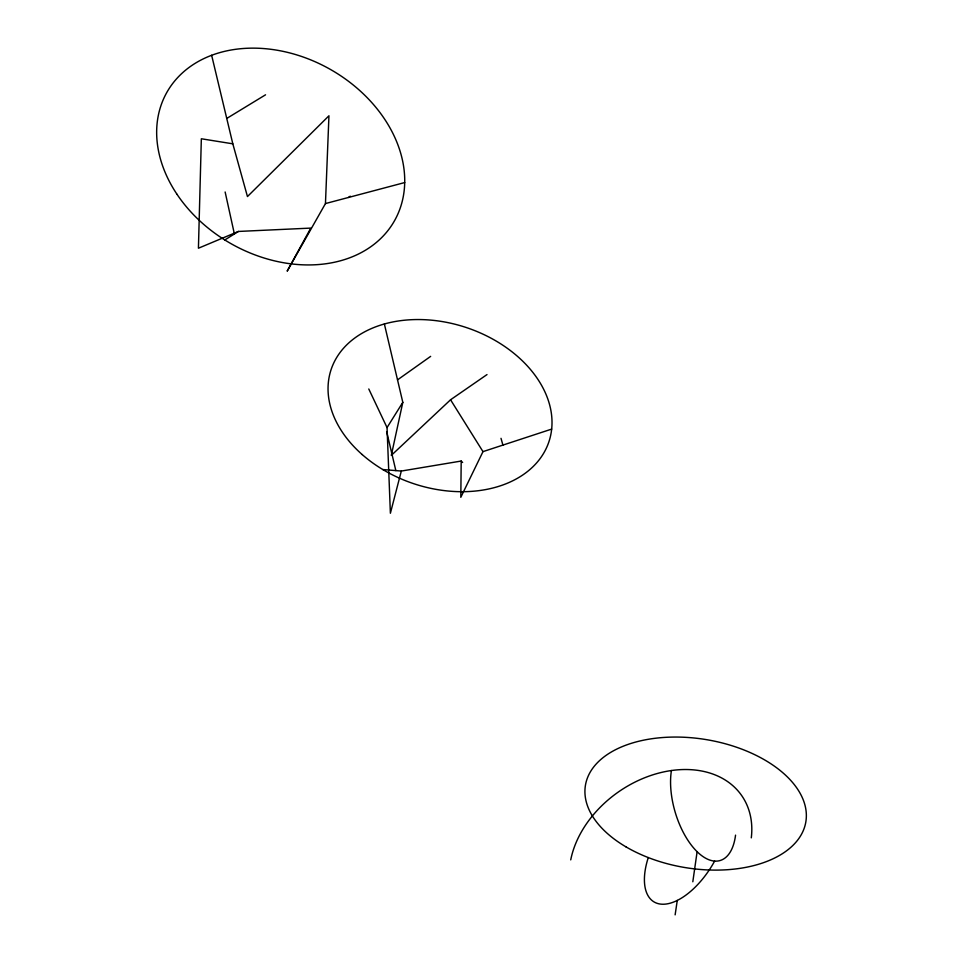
<?xml version="1.0" encoding="UTF-8"?>
<svg xmlns="http://www.w3.org/2000/svg" width="963" height="963" viewBox="0 0 963 963"><rect width="100%" height="100%" fill="white"/><g stroke="black" fill="none" stroke-linecap="round" stroke-linejoin="round"><path stroke-width="1.44" d="M382.78 469.535L401.318 471.051L461.193 461.048L460.808 497.305L482.981 451.635L551.667 429.101M232.817 143.824L201.339 138.768L198.426 248.225L238.427 231.445L310.784 228.099L287.167 271.157L325.458 203.566L328.949 115.789L247.455 196.56L232.817 143.824L211.643 55.276M692.818 881.783L697.116 851.701M675.135 914.85L677.266 900.429M384.369 323.977L402.811 402.341L391.303 455.391L450.552 399.777L487.013 374.571M401.318 471.051L390.388 513.255L387.042 427.584L368.781 388.98M387.042 427.584L402.811 402.341M348.498 197.463L350.243 196.175M397.526 379.867L430.654 356.37M224.8 239.968L238.427 231.445M226.75 118.437L265.547 94.807M325.458 203.566L404.701 182.561M461.193 461.048L462.637 462.481M450.552 399.777L482.981 451.635M501.001 438.321L502.927 445.099M386.644 431.568L395.841 470.606M225.137 191.986L234.382 233.973M570.734 859.875A98.695 73.176 -34.6 0 1 673.498 770.256A98.695 73.176 -34.6 0 1 751.296 837.87M735.551 835.138A59.116 29.372 73.5 0 1 696.574 851.16A59.116 29.372 73.5 0 1 671.416 770.532M714.642 861.091A60.874 30.78 -58.6 0 1 661.918 904.209A60.874 30.78 -58.6 0 1 648.28 857.576M625.818 846.766A111.708 64.846 9.4 0 0 804.96 825.833A111.708 64.846 9.4 0 0 656.14 738.164A111.708 64.846 9.4 0 0 625.818 846.766M362.16 454.536A114.729 82.385 18.2 0 0 548.657 442.511A114.729 82.385 18.2 0 0 409.251 319.824A114.729 82.385 18.2 0 0 362.16 454.536M177.023 194.333A130.679 100.296 29.4 0 0 391.496 225.643A130.679 100.296 29.4 0 0 273.528 49.655A130.679 100.296 29.4 0 0 177.023 194.333"/></g></svg>
